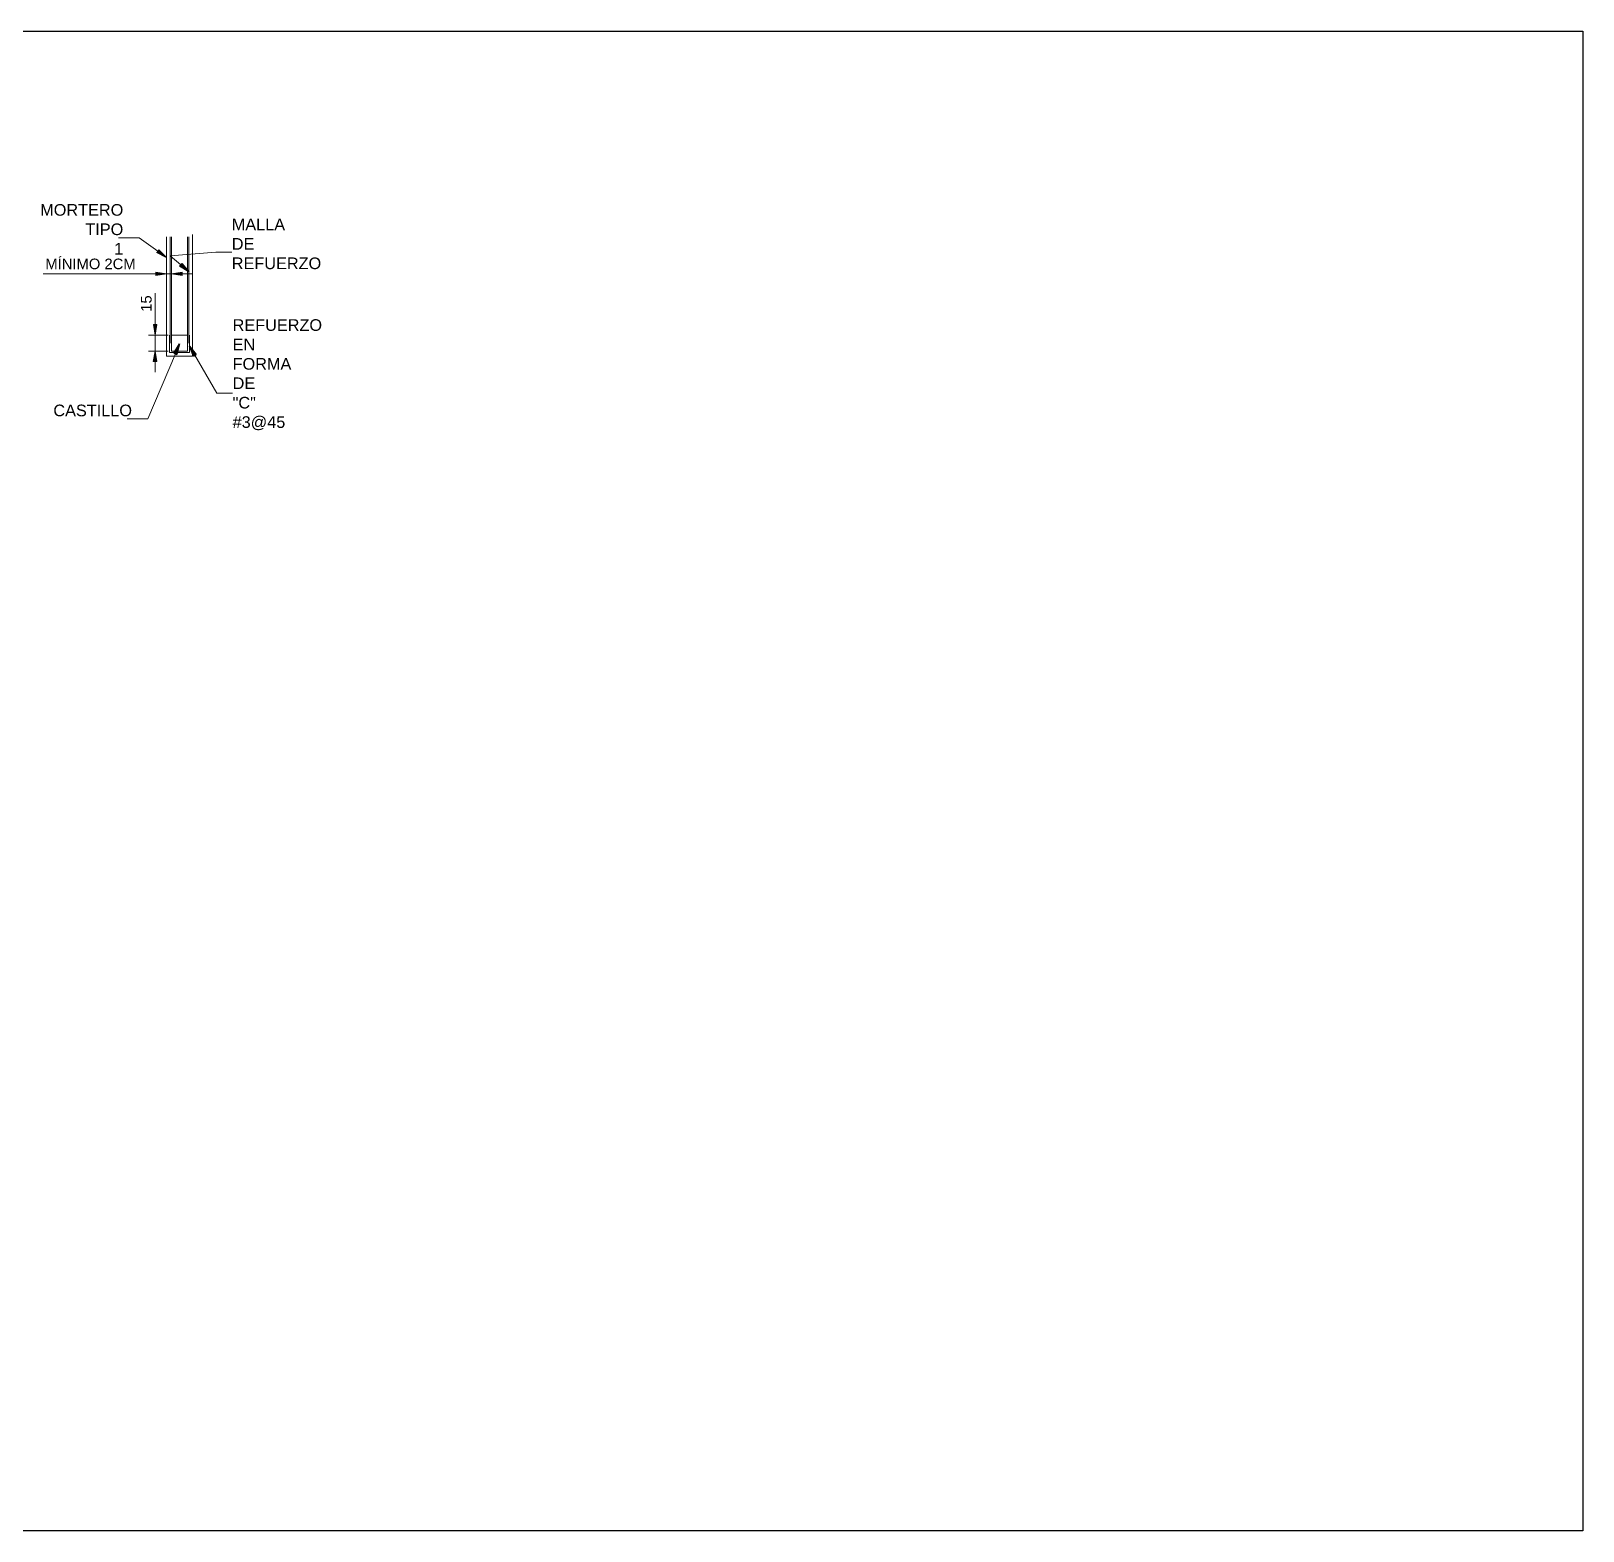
# Model space of a CAD drawing. Header units: metres. Extents: x -44 to 49.1, y -18.2 to 16.5.
# Drawn here: x 23.83 to 38.49, y -18.21 to -4.04 of the extents above; entities that cross this region are included whole.
import ezdxf
from ezdxf import colors
from ezdxf.entities.mleader import LeaderData, LeaderLine
from ezdxf.math import Vec2, Vec3

# ---------------------------------------------------------------- set-up
doc = ezdxf.new("R2010")
doc.units = ezdxf.units.M
doc.header["$PDMODE"] = 35
for name, color, linetype, lineweight in [('.S-Concreto', 15, 'Continuous', 20), ('.S-Dimensiones', 11, 'Continuous', 15), ('.S-Muros', 1, 'Continuous', 30), ('.S-Refuerzo', 1, 'Continuous', 18)]:
    doc.layers.add(name, color=color, linetype=linetype, lineweight=lineweight)
doc.layers.add('.S-Viewport', color=7, linetype='Continuous', plot=False)
doc.styles.add('General', font='arial.ttf')
doc.dimstyles.new('Generales', dxfattribs={"dimscale": 0, "dimtxt": 2, "dimasz": 2, "dimexe": 1.25, "dimexo": 0.625, "dimtad": 1, "dimdec": 0, "dimlfac": 100, "dimzin": 1, "dimdsep": 46, "dimtxsty": 'General', "dimblk": 'FLECHA', "dimcen": 2, "dimclrd": 11, "dimclre": 11, "dimclrt": 5, "dimadec": 0, "dimazin": 0, "dimtfac": 1, "dimtdec": 0, "dimtmove": 0, "dimatfit": 3, "dimfxl": 1, "dimlwd": 13, "dimlwe": 13, "dimarcsym": 0})

# ---------------------------------------------------------------- blocks, each defined once
blk = doc.blocks.new('FLECHA')
at = {"linetype": 'Continuous'}
blk.add_hatch(color=5, dxfattribs=at).paths.add_polyline_path([(0, 0), (-1, 0.1621), (-1, -0.1574)])
at = {"color": 5, "linetype": 'Continuous'}
blk.add_line((-1, 0.1621), (-1, -0.1574), dxfattribs=at)
blk.add_lwpolyline([(-1, 0.1621), (0, 0), (-1, -0.1574)], dxfattribs=at)
blk = doc.blocks.new('*D1210')
at = {"layer": '.S-Dimensiones', "color": 11, "linetype": 'Continuous', "lineweight": 13, "transparency": 16777216}
for p, q in [((24.998, -6.814), (24.998, -6.517)), ((25.123, -6.914), (24.936, -6.914)), ((24.998, -7.064), (24.998, -6.914)), ((25.123, -7.064), (24.936, -7.064)), ((24.998, -7.164), (24.998, -7.264))]:
    blk.add_line(p, q, dxfattribs=at)
at = {"layer": 'Defpoints', "color": 0, "transparency": 16777216}
for p in [(24.998, -6.914), (25.154, -6.914), (25.154, -7.064)]:
    blk.add_point(p, dxfattribs=at)
at = {"layer": '.S-Dimensiones', "color": 11, "lineweight": 13, "transparency": 16777216, "xscale": 0.1, "yscale": 0.1, "zscale": 0.1}
for p, rotation in [((24.998, -6.914), 270), ((24.998, -7.064), 90)]:
    blk.add_blockref('FLECHA', p, dxfattribs=dict(at, rotation=rotation))
at = {"layer": '.S-Dimensiones', "color": 5, "transparency": 16777216, "insert": (24.916, -6.615), "char_height": 0.1, "attachment_point": 5, "rotation": 90, "style": 'General'}
blk.add_mtext('15', dxfattribs=at)
blk = doc.blocks.new('*D1211')
at = {"layer": '.S-Dimensiones', "color": 11, "linetype": 'Continuous', "lineweight": 13, "transparency": 16777216}
for p, q in [((25.105, -6.408), (25.105, -6.273)), ((25.154, -6.408), (25.154, -6.273)), ((25.005, -6.335), (23.94, -6.335)), ((25.154, -6.335), (25.105, -6.335)), ((25.254, -6.335), (25.354, -6.335))]:
    blk.add_line(p, q, dxfattribs=at)
at = {"layer": 'Defpoints', "color": 0, "transparency": 16777216}
for p in [(25.105, -6.439), (25.154, -6.335), (25.154, -6.439)]:
    blk.add_point(p, dxfattribs=at)
at = {"layer": '.S-Dimensiones', "color": 11, "lineweight": 13, "transparency": 16777216, "xscale": 0.1, "yscale": 0.1, "zscale": 0.1}
blk.add_blockref('FLECHA', (25.105, -6.335), dxfattribs=at)
at = {"layer": '.S-Dimensiones', "color": 11, "lineweight": 13, "transparency": 16777216, "xscale": 0.1, "yscale": 0.1, "zscale": 0.1, "rotation": 180}
blk.add_blockref('FLECHA', (25.154, -6.335), dxfattribs=at)
at = {"layer": '.S-Dimensiones', "color": 5, "transparency": 16777216, "insert": (24.388, -6.241), "char_height": 0.1, "attachment_point": 5, "style": 'General'}
blk.add_mtext('MÍNIMO 2CM', dxfattribs=at)

msp = doc.modelspace()

# ---------------------------------------------------------------- linework, layer by layer
at = {"layer": '.S-Concreto', "lineweight": 5}
for p, q in [((25.105, -7.113), (25.105, -5.984)), ((25.154, -6.914), (25.154, -5.984)), ((25.304, -6.914), (25.304, -5.984)), ((25.353, -7.113), (25.353, -5.962)), ((25.105, -7.113), (25.353, -7.113))]:
    msp.add_line(p, q, dxfattribs=at)
msp.add_lwpolyline([(25.154, -7.064), (25.304, -7.064), (25.304, -6.914), (25.154, -6.914)], close=True, dxfattribs=at)
at = {"layer": '.S-Refuerzo', "lineweight": 9}
for p, q in [((25.142, -6.989), (25.142, -5.984)), ((25.316, -6.989), (25.316, -5.984)), ((25.134, -6.914), (25.134, -7.079)), ((25.324, -6.914), (25.324, -7.079)), ((25.134, -7.079), (25.324, -7.079))]:
    msp.add_line(p, q, dxfattribs=at)
at = {"layer": '.S-Viewport'}
msp.add_lwpolyline([(-0.774, -4.04), (38.491, -4.04), (38.491, -18.212), (-0.774, -18.212)], close=True, dxfattribs=at)

# ---------------------------------------------------------------- dimensions: what is measured, and where the dimension line sits
at = {"layer": '.S-Dimensiones'}
dim = msp.add_linear_dim(base=(25.154, -6.335), p1=(25.105, -6.439), p2=(25.154, -6.439), text='MÍNIMO 2CM', dimstyle='Generales', dxfattribs=at)
dim.commit()
dim.dimension.update_dxf_attribs({"geometry": '*D1211', "text_midpoint": (24.388, -6.335), "dimtype": 160})
dim = msp.add_linear_dim(base=(24.998, -6.914), p1=(25.154, -7.064), p2=(25.154, -6.914), angle=90, dimstyle='Generales', dxfattribs=at)
dim.commit()
dim.dimension.update_dxf_attribs({"geometry": '*D1210', "text_midpoint": (24.916, -6.615)})

# ---------------------------------------------------------------- leaders
at = {"layer": '.S-Muros', "ltscale": 0.5}
ml = msp.add_multileader_mtext('Standard', dxfattribs=at)
ml.set_content('MORTERO TIPO 1', color=5, style='General')
ml.set_leader_properties(color=11, linetype='Continuous', lineweight=15)
ml.set_arrow_properties(name='FLECHA')
ml.build(insert=Vec2(0, 0))
ml.multileader.update_dxf_attribs({"text_left_attachment_type": 5, "text_right_attachment_type": 5, "dogleg_length": 3, "arrow_head_size": 0.1, "scale": 0.05})
ctx = ml.context
ctx.base_point, ctx.scale, ctx.char_height, ctx.arrow_head_size, ctx.landing_gap_size, ctx.plane_origin = Vec3(23.931, -5.995), 0.05, 0.11, 0.1, 0, Vec3(25.108, -6.156)
ctx.left_attachment, ctx.right_attachment, ctx.text_align_type = 5, 5, 2
notes = []
notes.append((ctx, [(0, (1, 1, 0), (24.848, -5.995), (-1, 0), 0.15, [(0, [(25.105, -6.179)], 0, [])])]))
ctx.mtext.insert, ctx.mtext.width, ctx.mtext.alignment, ctx.mtext.flow_direction = Vec3(24.698, -5.675), 0.91197, 3, 5
ml = msp.add_multileader_mtext('Standard', dxfattribs=at)
ml.set_content('MALLA DE REFUERZO', color=5, style='General')
ml.set_leader_properties(color=11, linetype='Continuous', lineweight=15)
ml.set_arrow_properties(name='FLECHA')
ml.build(insert=Vec2(0, 0))
ml.multileader.update_dxf_attribs({"text_left_attachment_type": 5, "text_right_attachment_type": 5, "dogleg_length": 3, "arrow_head_size": 0.1, "scale": 0.05})
ctx = ml.context
ctx.base_point, ctx.scale, ctx.char_height, ctx.arrow_head_size, ctx.landing_gap_size, ctx.plane_origin = Vec3(25.723, -6.131), 0.05, 0.11, 0.1, 0, Vec3(25.314, -6.292)
ctx.left_attachment, ctx.right_attachment = 5, 5
notes.append((ctx, [(0, (1, 1, 0), (25.573, -6.131), (1, 0), 0.15, [(1, [(25.316, -6.315), (25.142, -6.164)], 0, [])])]))
ctx.mtext.insert, ctx.mtext.width, ctx.mtext.flow_direction = Vec3(25.723, -5.813), 0.91197, 5
ml = msp.add_multileader_mtext('Standard', dxfattribs=at)
ml.set_content('REFUERZO EN FORMA DE "C" #3@45', color=5, style='General')
ml.set_leader_properties(color=11, linetype='Continuous', lineweight=15)
ml.set_arrow_properties(name='FLECHA')
ml.build(insert=Vec2(0, 0))
ml.multileader.update_dxf_attribs({"text_left_attachment_type": 5, "text_right_attachment_type": 5, "dogleg_length": 3, "arrow_head_size": 0.1, "scale": 0.05})
ctx = ml.context
ctx.base_point, ctx.scale, ctx.char_height, ctx.arrow_head_size, ctx.landing_gap_size, ctx.plane_origin = Vec3(25.731, -7.463), 0.05, 0.11, 0.1, 0, Vec3(25.322, -7.056)
ctx.left_attachment, ctx.right_attachment = 5, 5
notes.append((ctx, [(0, (1, 1, 0), (25.581, -7.463), (1, 0), 0.15, [(0, [(25.324, -7.017)], 0, [])])]))
ctx.mtext.insert, ctx.mtext.width, ctx.mtext.flow_direction = Vec3(25.731, -6.763), 0.91197, 5
ml = msp.add_multileader_mtext('Standard', dxfattribs=at)
ml.set_content('CASTILLO', color=5, style='General')
ml.set_leader_properties(color=11, linetype='Continuous', lineweight=15)
ml.set_arrow_properties(name='FLECHA')
ml.build(insert=Vec2(0, 0))
ml.multileader.update_dxf_attribs({"text_left_attachment_type": 5, "text_right_attachment_type": 5, "dogleg_length": 3, "arrow_head_size": 0.1, "scale": 0.05})
ctx = ml.context
ctx.base_point, ctx.scale, ctx.char_height, ctx.arrow_head_size, ctx.landing_gap_size, ctx.plane_origin = Vec3(24.051, -7.704), 0.05, 0.11, 0.1, 0, Vec3(25.189, -7.297)
ctx.left_attachment, ctx.right_attachment, ctx.text_align_type = 5, 5, 2
notes.append((ctx, [(0, (1, 1, 0), (24.93, -7.704), (-1, 0), 0.15, [(0, [(25.229, -6.997)], 0, [])])]))
ctx.mtext.insert, ctx.mtext.width, ctx.mtext.alignment, ctx.mtext.flow_direction = Vec3(24.78, -7.57), 0.91197, 3, 5
for ctx, leaders in notes:
    for number, flags, end, landing, length, lines in leaders:
        leader = LeaderData()
        leader.index, (leader.has_last_leader_line, leader.has_dogleg_vector, leader.attachment_direction) = number, flags
        leader.last_leader_point, leader.dogleg_vector, leader.dogleg_length = Vec3(end), Vec3(landing), length
        for number, points, colour, breaks in lines:
            line = LeaderLine()
            line.index, line.vertices, line.color, line.breaks = number, Vec3.list(points), colors.encode_raw_color(colour), breaks
            leader.lines.append(line)
        ctx.leaders.append(leader)

doc.saveas('drawing.dxf')
